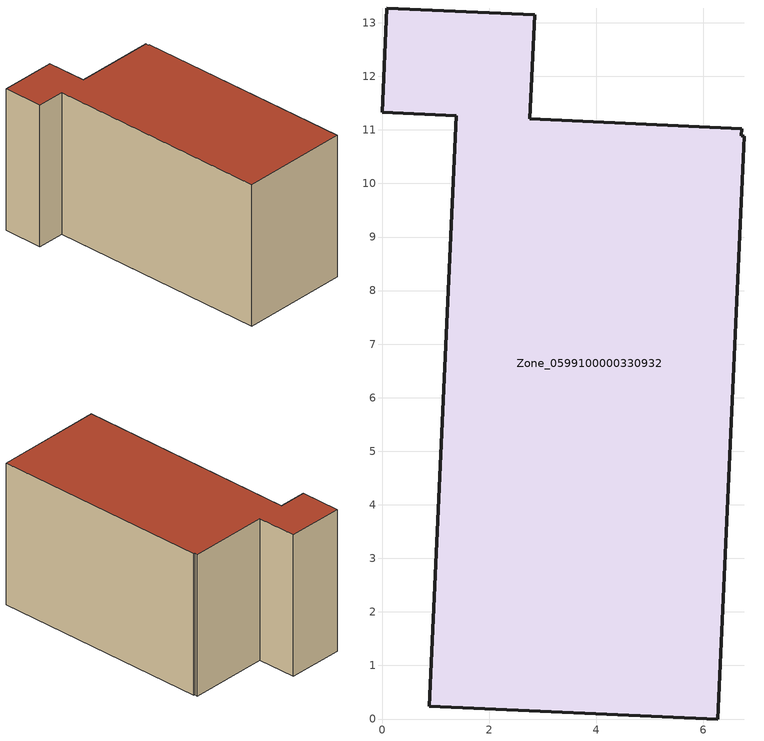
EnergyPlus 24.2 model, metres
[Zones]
Zone_0599100000330932
 floor ground (C_G): 2.85,13.15 2.76,11.21 6.72,11.03 6.71,10.89 6.76,10.88 6.27,0 0.88,0.24 1.38,11.26 0,11.33 0.08,13.28 z1.02
 wall outside (C_F): 0.88,0.24 6.27,0 6.76,10.88 6.71,10.89 6.72,11.03 2.76,11.21 2.85,13.15 0.08,13.28 0,11.33 1.38,11.26 0.88,0.24 z1.02:8.14
 roof outside (C_R): 0.08,13.28 0,11.33 1.38,11.26 0.88,0.24 6.27,0 6.76,10.88 6.71,10.89 6.72,11.03 2.76,11.21 2.85,13.15 z8.14
[BUILDING]
Pand.0599100000330932: North Axis=0; Terrain=City; Loads Convergence Tolerance Value=0.04; Temperature Convergence Tolerance Value=0.4; Solar Distribution=FullExterior; Maximum Number of Warmup Days=25; Minimum Number of Warmup Days=1
[Site:Location]
Rotterdam.The.Hague.AP_ZH_NLD Design_Conditions: Latitude=51.96; Longitude=4.45; Time Zone=1; Elevation=-4.5
[SITE:GROUNDTEMPERATURE:BUILDINGSURFACE]
18, 18, 18, 18, 18, 18, 18, 18, 18, 18, 18, 18
[MATERIAL] Thermal Absorptance=0.9; Solar Absorptance=0.7; Visible Absorptance=0.7
Name | Roughness | Thickness | Conductivity | Density | Specific Heat
G.TI.1975-1991 | MediumSmooth | 0.15 | 0.288461 | 540 | 1210
F.TI.1975-1991 | Rough | 0.3 | 0.230769 | 1920 | 840
R.TI.1975-1991 | MediumRough | 0.2 | 0.153846 | 1500 | 1000
[CONSTRUCTION]
C_G: G.TI.1975-1991
C_F: F.TI.1975-1991
C_R: R.TI.1975-1991
[ZONE]
Zone_0599100000330932: Type=1; Multiplier=1; Ceiling Height=Autocalculate; Volume=Autocalculate; Floor Area=autocalculate; Part of Total Floor Area=Yes
[ZONEINFILTRATION:DESIGNFLOWRATE]
Infil_Zone_0599100000330932: Zone or ZoneList or Space or SpaceList=Zone_0599100000330932; Schedule=AlwaysOn; Design Flow Rate Calculation Method=Flow/Area; Flow Rate per Floor Area=0.003; Constant Term Coefficient=1; Temperature Term Coefficient=0; Velocity Term Coefficient=0; Velocity Squared Term Coefficient=0
[HVACTEMPLATE:ZONE:IDEALLOADSAIRSYSTEM]
Zone_0599100000330932: Maximum Heating Supply Air Temperature=50; Minimum Cooling Supply Air Temperature=13; Maximum Heating Supply Air Humidity Ratio=0.0156; Minimum Cooling Supply Air Humidity Ratio=0.0077; Heating Limit=NoLimit; Cooling Limit=NoLimit; Dehumidification Control Type=ConstantSensibleHeatRatio; Cooling Sensible Heat Ratio=0.7; Dehumidification Setpoint=60; Humidification Control Type=None; Humidification Setpoint=30; Outdoor Air Method=None; Outdoor Air Flow Rate per Person=0.00944; Outdoor Air Flow Rate per Zone Floor Area=0; Outdoor Air Flow Rate per Zone=0; Demand Controlled Ventilation Type=None; Outdoor Air Economizer Type=NoEconomizer; Heat Recovery Type=None; Sensible Heat Recovery Effectiveness=0.7; Latent Heat Recovery Effectiveness=0.65
[ZONECONTROL:THERMOSTAT]
ThermostatControl_Zone_0599100000330932: Zone or ZoneList=Zone_0599100000330932; Control Type Schedule=DualSetpointControlType; Control 1=Thermostat_Zone_0599100000330932; Temperature Difference Between Cutout And Setpoint=0
[THERMOSTATSETPOINT:DUALSETPOINT]
Thermostat_Zone_0599100000330932: Heating Setpoint Temperature Schedule=HeatingSetpoint_Zone_0599100000330932; Cooling Setpoint Temperature Schedule=CoolingSetpoint_Zone_0599100000330932
[SCHEDULE:COMPACT]
HeatingSetpoint_Zone_0599100000330932: Through: 12/31, For: AllDays, Until: 24:00, 21
CoolingSetpoint_Zone_0599100000330932: Through: 12/31, For: AllDays, Until: 24:00, 24
DualSetpointControlType: Through: 12/31, For: AllDays, Until: 24:00, 4
AlwaysOn: Through: 12/31, For: AllDays, Until: 24:00, 1
